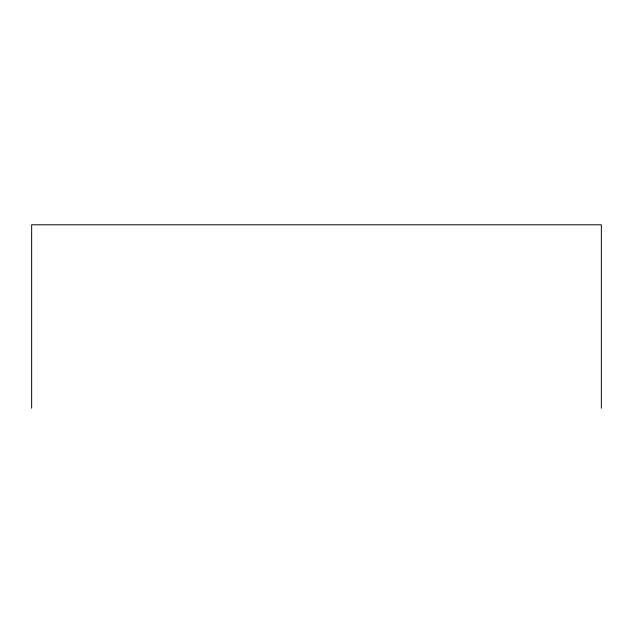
<?xml version="1.0" encoding="UTF-8"?>
<svg xmlns="http://www.w3.org/2000/svg" width="633" height="633" viewBox="0 0 633 633"><rect width="100%" height="100%" fill="white"/><g stroke="black" fill="none" stroke-linecap="round" stroke-linejoin="round"><path stroke-width="0.95" d="M601.35 408.206L601.35 224.794L31.65 224.794L31.65 408.206"/></g></svg>
